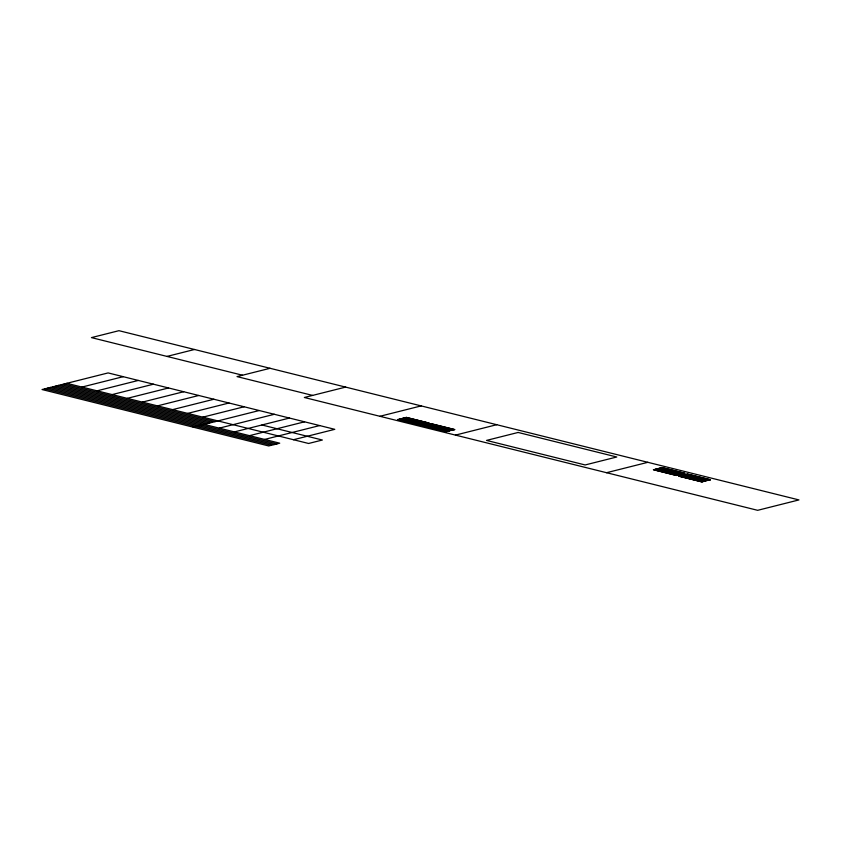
<?xml version="1.0" encoding="UTF-8"?>
<svg xmlns="http://www.w3.org/2000/svg" width="841" height="841" viewBox="0 0 841 841"><rect width="100%" height="100%" fill="white"/><g stroke="black" fill="none" stroke-linecap="round" stroke-linejoin="round"><path stroke-width="1.26" d="M166.991 356.416L194.513 349.488M81.934 387.07L123.228 376.673M97.051 390.834L138.334 380.437M112.158 394.587L153.451 384.2M127.264 398.35L168.557 387.964M270.077 368.295L237.036 376.6L312.589 395.407M142.381 402.114L183.674 391.727M157.488 405.877L198.781 395.48M172.605 409.63L213.887 399.244M187.711 413.394L229.004 403.007M202.818 417.157L244.111 406.771M345.63 387.102L304.337 397.488L757.657 510.319L798.95 499.922L118.959 330.681L91.438 337.609L242.544 375.223M193.157 427.154L259.228 410.524M219.28 428.143L274.334 414.287M234.387 431.906L289.441 418.051M249.504 435.659L304.558 421.814M264.61 439.423L319.664 425.567M379.89 416.295L421.183 405.898M293.488 439.717L334.781 429.33L108.111 372.92L42.05 389.541L268.71 445.951L279.727 443.186L53.057 386.765M397.698 419.501L420.91 425.273L397.761 419.491M400.274 418.85L423.486 424.621M403.081 418.145L426.492 423.832M404.016 417.914L427.428 423.601L404.058 417.956M406.098 417.388L429.309 423.16L406.161 417.378M422.55 424.863L399.338 419.081L422.518 424.863M424.642 424.337L401.231 418.65L424.621 424.306M425.578 424.095L402.166 418.408L425.557 424.064M426.513 423.864L403.123 418.187M423.128 425.935L446.34 431.717M426.86 424.999L450.282 430.687L426.881 425.031M427.796 424.768L451.207 430.455L427.838 424.81M428.952 424.474L452.164 430.245L429.015 424.474M429.888 424.242L453.099 430.014L429.951 424.232M431.538 423.822L454.739 429.604M447.275 431.486L424.064 425.704L447.244 431.486M448.432 431.191L425.02 425.504L448.411 431.16M449.367 430.949L425.945 425.262L449.346 430.918M454.035 429.783L430.645 424.106L454.014 429.751M455.444 435.102L496.737 424.705M606.55 472.705L647.843 462.319M653.415 469.699L676.627 475.48L653.478 469.699M655.065 469.289L678.267 475.06M655.991 469.047L679.202 474.829M658.797 468.342L682.209 474.04M659.733 468.111L683.144 473.798L659.775 468.153M660.889 467.817L683.838 473.662M661.825 467.585L685.026 473.367L661.878 467.585M680.358 474.534L656.947 468.847L680.337 474.503M681.294 474.303L657.883 468.616L681.273 474.271M682.23 474.072L658.839 468.395M683.87 473.651L660.942 467.817M678.845 476.143L702.056 481.914M682.577 475.197L705.998 480.894L682.629 475.249M683.512 474.965L706.924 480.653L683.554 475.007M684.669 474.671L707.88 480.453L684.732 474.671M685.604 474.44L708.816 480.222L685.699 474.44M687.255 474.03L710.466 479.801M702.992 481.683L679.78 475.911L702.96 481.683M704.148 481.388L680.737 475.701L704.127 481.357M705.084 481.157L681.662 475.47L705.063 481.126M709.751 479.98L686.361 474.303L709.73 479.948M405.204 417.62L428.363 423.359L404.994 417.714M423.422 424.631L400.316 418.892M421.562 425.094L398.455 419.365L421.825 425.01M454.687 429.604L431.58 423.864M446.277 431.717L423.17 425.988M679.15 474.829L656.033 469.099M678.214 475.07L655.107 469.331M677.278 475.302L654.172 469.562L677.541 475.207M710.403 479.801L687.297 474.072M701.993 481.925L678.887 476.185M261.919 424.978L322.366 440.022L308.594 443.48L66.828 383.307M64.074 384.001L215.18 421.604M61.319 384.694L212.426 422.298M58.565 385.388L209.672 422.991M55.811 386.082L206.918 423.685M50.313 387.459L276.973 443.88M47.559 388.153L274.219 444.574M44.804 388.847L271.464 445.257M518.14 432.453L486.519 440.411L585.147 464.957L616.768 456.999L518.14 432.453"/></g></svg>
